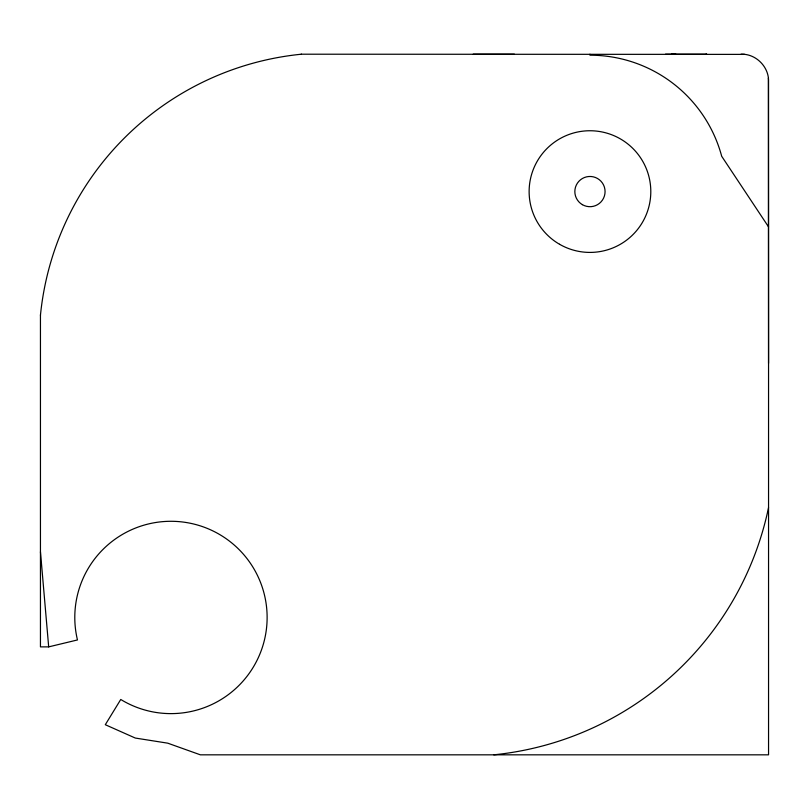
<?xml version="1.0" encoding="UTF-8"?>
<svg xmlns="http://www.w3.org/2000/svg" width="809" height="809" viewBox="0 0 809 809"><rect width="100%" height="100%" fill="white"/><g stroke="black" fill="none" stroke-linecap="round" stroke-linejoin="round"><path stroke-width="1.21" d="M40.45 314.923L40.45 646.876L48.682 646.876L77.462 639.949A96.16 96.16 0 0 1 173.419 521.32A96.16 96.16 0 0 1 263.178 644.712A96.16 96.16 0 0 1 120.753 699.472L105.301 724.712L135.305 738.051L167.736 743.168L200.379 754.827L768.55 754.827L768.55 81.679C769.126 66.904 755.849 53.627 741.074 54.203M675.818 54.173L671.551 54.173M706.024 54.183L706.732 54.183L665.514 54.173M301.17 54.203L744.684 54.385M473.184 54.173L514.403 54.183M768.55 226.884L721.699 156.279A136.387 136.387 0 0 0 589.963 55.194L589.963 54.203M40.45 551.799L48.682 646.876M768.368 78.069L768.55 363.302M768.55 507.546A312.78 312.78 0 0 1 493.793 754.827M40.45 315.217A291.27 291.27 0 0 1 301.464 54.203M559.545 244.267A60.837 60.837 0 0 0 650.8 191.581A60.837 60.837 0 0 0 559.545 138.895A60.837 60.837 0 0 0 559.545 244.267M582.399 204.667A15.108 15.108 0 0 0 605.071 191.581A15.108 15.108 0 0 0 582.399 178.496A15.108 15.108 0 0 0 582.399 204.667"/></g></svg>
